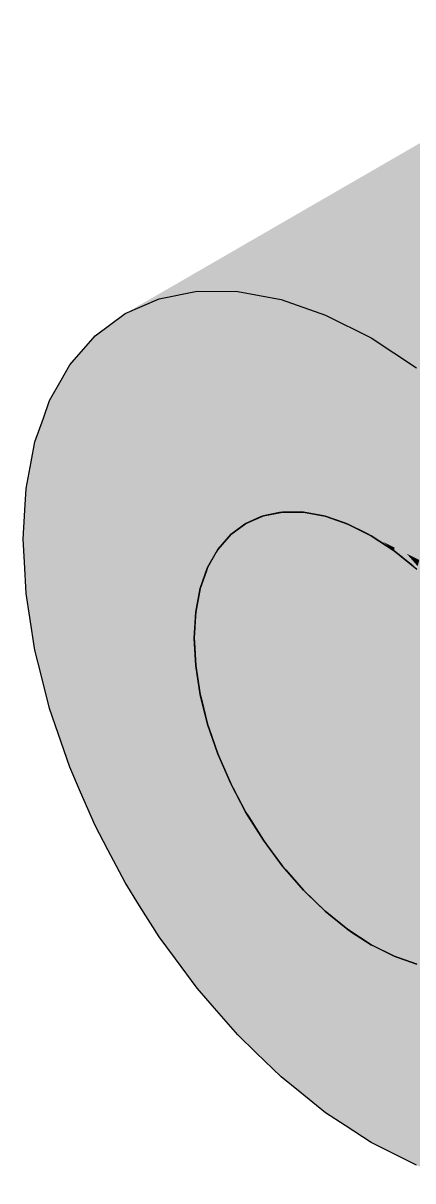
# Model space of a CAD drawing. Extents: x 0 to 297, y 0 to 210.
# Drawn here: x 197.22 to 206.73, y 121.9 to 150.1 of the extents above; entities that cross this region are included whole.
import ezdxf

# ---------------------------------------------------------------- set-up
doc = ezdxf.new("R2010")
doc.units = 0
doc.layers.add('SOMBRA', color=8, linetype='CONTINUOUS')
doc.layers.add('VISIBLE', color=7, linetype='CONTINUOUS')

msp = doc.modelspace()

# ---------------------------------------------------------------- linework, layer by layer
at = {"layer": 'SOMBRA', "color": 254}
for points in [[(212.7764, 150.1021), (211.8535, 149.9229), (200.5398, 143.3909)], [(201.4627, 143.5701), (212.7764, 150.1021), (200.5398, 143.3909)], [(213.7719, 150.0942), (212.7764, 150.1021), (201.4627, 143.5701)], [(202.4581, 143.5623), (213.7719, 150.0942), (201.4627, 143.5701)], [(214.8229, 149.8994), (213.7719, 150.0942), (202.4581, 143.5623)], [(211.8535, 149.9229), (211.019, 149.5596), (199.7053, 143.0277)], [(200.5398, 143.3909), (211.8535, 149.9229), (199.7053, 143.0277)], [(203.5092, 143.3674), (214.8229, 149.8994), (202.4581, 143.5623)], [(215.9115, 149.5209), (214.8229, 149.8994), (203.5092, 143.3674)], [(211.019, 149.5596), (210.2872, 149.0186), (198.9735, 142.4866)], [(199.7053, 143.0277), (211.019, 149.5596), (198.9735, 142.4866)], [(204.5978, 142.989), (215.9115, 149.5209), (203.5092, 143.3674)], [(217.019, 148.9653), (215.9115, 149.5209), (204.5978, 142.989)], [(210.2872, 149.0186), (209.6706, 148.309), (198.3569, 141.777)], [(198.9735, 142.4866), (210.2872, 149.0186), (198.3569, 141.777)], [(205.7053, 142.4333), (217.019, 148.9653), (204.5978, 142.989)], [(218.1266, 148.242), (217.019, 148.9653), (205.7053, 142.4333)], [(198.1474, 141.4075), (209.6706, 148.309), (204.6348, 145.153)], [(198.1474, 141.4075), (198.3569, 141.777), (209.6706, 148.309)], [(204.6348, 145.153), (209.6706, 148.309), (209.4611, 147.9395)], [(206.8129, 141.7101), (218.1266, 148.242), (205.7053, 142.4333)], [(204.6348, 145.153), (209.4611, 147.9395), (209.1797, 147.4429)], [(197.7137, 140.4811), (209.1797, 147.4429), (204.2011, 144.2266)], [(197.7137, 140.4811), (197.8659, 140.911), (209.1797, 147.4429)], [(204.6348, 145.153), (209.1797, 147.4429), (197.8659, 140.911)], [(204.2011, 144.2266), (209.1797, 147.4429), (209.0275, 147.0131)], [(204.2011, 144.2266), (209.0275, 147.0131), (208.8229, 146.4353)], [(197.4168, 139.4204), (208.8229, 146.4353), (203.9041, 143.1659)], [(197.4168, 139.4204), (197.5092, 139.9033), (208.8229, 146.4353)], [(204.2011, 144.2266), (208.8229, 146.4353), (197.5092, 139.9033)], [(203.9041, 143.1659), (208.8229, 146.4353), (208.7305, 145.9524)], [(203.9041, 143.1659), (208.7305, 145.9524), (208.6063, 145.3033)], [(203.9041, 143.1659), (208.6063, 145.3033), (197.2926, 138.7713)], [(198.1474, 141.4075), (204.6348, 145.153), (197.8659, 140.911)], [(197.7137, 140.4811), (204.2011, 144.2266), (197.5092, 139.9033)], [(197.4168, 139.4204), (203.9041, 143.1659), (197.2926, 138.7713)], [(204.1392, 128.9049), (215.3684, 135.5188), (204.0547, 128.9869)], [(204.1392, 128.9049), (215.3709, 135.5164), (215.3684, 135.5188)], [(215.3709, 135.5164), (204.1392, 128.9049), (204.5889, 128.469)], [(215.3709, 135.5164), (204.5889, 128.469), (215.9027, 135.001)], [(204.6765, 128.3983), (215.9027, 135.001), (204.5889, 128.469)], [(204.6765, 128.3983), (215.9053, 134.9988), (215.9027, 135.001)], [(215.9053, 134.9988), (204.6765, 128.3983), (205.1423, 128.0224)], [(215.9053, 134.9988), (205.1423, 128.0224), (216.456, 134.5544)], [(205.2314, 127.9642), (216.456, 134.5544), (205.1423, 128.0224)], [(205.2314, 127.9642), (216.4587, 134.5526), (216.456, 134.5544)], [(216.4587, 134.5526), (205.2314, 127.9642), (205.7053, 127.6547)], [(216.4587, 134.5526), (205.7053, 127.6547), (217.019, 134.1867)], [(205.7944, 127.61), (217.019, 134.1867), (205.7053, 127.6547)], [(205.7944, 127.61), (217.0217, 134.1854), (217.019, 134.1867)], [(217.0217, 134.1854), (205.7944, 127.61), (206.2683, 127.3723)], [(217.0217, 134.1854), (206.2683, 127.3723), (217.582, 133.9043)], [(206.3559, 127.3419), (217.582, 133.9043), (206.2683, 127.3723)], [(206.3559, 127.3419), (217.5847, 133.9033), (217.582, 133.9043)], [(217.5847, 133.9033), (206.3559, 127.3419), (206.8217, 127.1799)]]:
    msp.add_solid(points, dxfattribs=at)
at = {"layer": 'SOMBRA', "color": 253}
for points in [[(197.2617, 138.2436), (208.6063, 145.3033), (203.749, 141.9891)], [(197.2617, 138.2436), (197.2926, 138.7713), (208.6063, 145.3033)], [(203.749, 141.9891), (208.6063, 145.3033), (208.5754, 144.7756)], [(203.749, 141.9891), (208.5754, 144.7756), (208.5337, 144.0663)], [(203.749, 141.9891), (208.5337, 144.0663), (197.22, 137.5344)], [(197.251, 136.9709), (197.22, 137.5344), (208.5337, 144.0663)], [(197.251, 136.9709), (208.5337, 144.0663), (203.7384, 140.7164)], [(203.7384, 140.7164), (208.5337, 144.0663), (208.5647, 143.5029)], [(203.7384, 140.7164), (208.5647, 143.5029), (208.6063, 142.7455)], [(203.7384, 140.7164), (208.6063, 142.7455), (197.2926, 136.2135)], [(197.385, 135.624), (197.2926, 136.2135), (208.6063, 142.7455)], [(197.385, 135.624), (208.6063, 142.7455), (203.8723, 139.3694)], [(203.8723, 139.3694), (208.6063, 142.7455), (208.6987, 142.156)], [(203.8723, 139.3694), (208.6987, 142.156), (208.8229, 141.3635)], [(197.2617, 138.2436), (203.749, 141.9891), (197.22, 137.5344)], [(203.8723, 139.3694), (208.8229, 141.3635), (197.5092, 134.8315)], [(197.251, 136.9709), (203.7384, 140.7164), (197.2926, 136.2135)], [(197.385, 135.624), (203.8723, 139.3694), (197.5092, 134.8315)], [(202.3422, 131.4676), (213.597, 138.111), (202.2833, 131.5791)], [(202.3422, 131.4676), (213.5988, 138.1076), (213.597, 138.111)], [(213.5988, 138.1076), (202.3422, 131.4676), (202.6553, 130.8745)], [(213.5988, 138.1076), (202.6553, 130.8745), (213.969, 137.4064)], [(202.7224, 130.7677), (213.969, 137.4064), (202.6553, 130.8745)], [(202.7224, 130.7677), (213.9711, 137.4032), (213.969, 137.4064)], [(213.9711, 137.4032), (202.7224, 130.7677), (203.0795, 130.2)], [(213.9711, 137.4032), (203.0795, 130.2), (214.3932, 136.732)], [(203.1538, 130.0998), (214.3932, 136.732), (203.0795, 130.2)], [(203.1538, 130.0998), (214.3955, 136.7289), (214.3932, 136.732)], [(214.3955, 136.7289), (203.1538, 130.0998), (203.5486, 129.5672)], [(214.3955, 136.7289), (203.5486, 129.5672), (214.8624, 136.0991)], [(203.6287, 129.4753), (214.8624, 136.0991), (203.5486, 129.5672)], [(203.6287, 129.4753), (214.8648, 136.0964), (214.8624, 136.0991)], [(214.8648, 136.0964), (203.6287, 129.4753), (204.0547, 128.9869)], [(214.8648, 136.0964), (204.0547, 128.9869), (215.3684, 135.5188)]]:
    msp.add_solid(points, dxfattribs=at)
at = {"layer": 'SOMBRA', "color": 252}
for points in [[(214.8601, 144.7254), (203.0795, 138.1028), (214.3932, 144.6347)], [(214.8601, 144.7254), (203.4744, 138.1795), (203.0795, 138.1028)], [(203.4744, 138.1795), (214.8601, 144.7254), (214.8624, 144.7259)], [(203.4744, 138.1795), (214.8624, 144.7259), (203.5486, 138.1939)], [(215.366, 144.7219), (203.5486, 138.1939), (214.8624, 144.7259)], [(215.366, 144.7219), (203.9746, 138.1905), (203.5486, 138.1939)], [(203.9746, 138.1905), (215.366, 144.7219), (215.3684, 144.7218)], [(203.9746, 138.1905), (215.3684, 144.7218), (204.0547, 138.1899)], [(215.9001, 144.6233), (204.0547, 138.1899), (215.3684, 144.7218)], [(213.9672, 144.4488), (202.2833, 137.6431), (213.597, 144.1751)], [(213.9672, 144.4488), (202.5965, 137.8746), (202.2833, 137.6431)], [(202.5965, 137.8746), (213.9672, 144.4488), (213.969, 144.4501)], [(202.5965, 137.8746), (213.969, 144.4501), (202.6553, 137.9181)], [(214.3912, 144.6339), (202.6553, 137.9181), (213.969, 144.4501)], [(214.3912, 144.6339), (203.0124, 138.0736), (202.6553, 137.9181)], [(203.0124, 138.0736), (214.3912, 144.6339), (214.3932, 144.6347)], [(203.0124, 138.0736), (214.3932, 144.6347), (203.0795, 138.1028)], [(215.9001, 144.6233), (204.5044, 138.1065), (204.0547, 138.1899)], [(204.5044, 138.1065), (215.9001, 144.6233), (215.9027, 144.6228)], [(204.5044, 138.1065), (215.9027, 144.6228), (204.5889, 138.0908)], [(216.4534, 144.4313), (204.5889, 138.0908), (215.9027, 144.6228)], [(216.4534, 144.4313), (205.0547, 137.9289), (204.5889, 138.0908)], [(205.0547, 137.9289), (216.4534, 144.4313), (216.456, 144.4304)], [(205.0547, 137.9289), (216.456, 144.4304), (205.1423, 137.8984)], [(217.0163, 144.1493), (205.1423, 137.8984), (216.456, 144.4304)], [(213.5955, 144.1733), (201.9698, 137.2824), (213.2836, 143.8143)], [(213.5955, 144.1733), (202.2337, 137.586), (201.9698, 137.2824)], [(202.2337, 137.586), (213.5955, 144.1733), (213.597, 144.1751)], [(202.2337, 137.586), (213.597, 144.1751), (202.2833, 137.6431)], [(217.0163, 144.1493), (205.6162, 137.6607), (205.1423, 137.8984)], [(205.6162, 137.6607), (217.0163, 144.1493), (217.019, 144.148)], [(205.6162, 137.6607), (217.019, 144.148), (205.7053, 137.616)], [(217.5793, 143.7821), (205.7053, 137.616), (217.019, 144.148)], [(201.9304, 137.2127), (213.2824, 143.8122), (213.2836, 143.8143)], [(201.9304, 137.2127), (213.2836, 143.8143), (201.9698, 137.2824)], [(203.3058, 138.8198), (201.4627, 143.5701), (200.5398, 143.3909)], [(203.9659, 138.4886), (201.4627, 143.5701), (203.3058, 138.8198)], [(203.9659, 138.4886), (202.4581, 143.5623), (201.4627, 143.5701)], [(213.2824, 143.8122), (201.7203, 136.8421), (213.034, 143.3741)], [(213.2824, 143.8122), (201.9304, 137.2127), (201.7203, 136.8421)], [(204.5695, 138.1858), (202.4581, 143.5623), (203.9659, 138.4886)], [(204.5695, 138.1858), (203.5092, 143.3674), (202.4581, 143.5623)], [(217.5793, 143.7821), (206.1792, 137.3065), (205.7053, 137.616)], [(206.1792, 137.3065), (217.5793, 143.7821), (217.582, 143.7803)], [(206.1792, 137.3065), (217.582, 143.7803), (206.2683, 137.2483)], [(218.1328, 143.3359), (206.2683, 137.2483), (217.582, 143.7803)], [(202.5541, 139.1969), (200.5398, 143.3909), (199.7053, 143.0277)], [(203.3058, 138.8198), (200.5398, 143.3909), (202.5541, 139.1969)], [(213.0331, 143.3716), (201.5389, 136.3299), (212.8527, 142.8619)], [(213.0331, 143.3716), (201.6916, 136.7611), (201.5389, 136.3299)], [(201.6916, 136.7611), (213.0331, 143.3716), (213.034, 143.3741)], [(201.6916, 136.7611), (213.034, 143.3741), (201.7203, 136.8421)], [(205.1423, 137.8984), (203.5092, 143.3674), (204.5695, 138.1858)], [(205.1423, 137.8984), (204.5978, 142.989), (203.5092, 143.3674)], [(218.1328, 143.3359), (206.7341, 136.8724), (206.2683, 137.2483)], [(201.6573, 139.6468), (199.7053, 143.0277), (198.9735, 142.4866)], [(202.5541, 139.1969), (199.7053, 143.0277), (201.6573, 139.6468)], [(205.7053, 137.616), (204.5978, 142.989), (205.1423, 137.8984)], [(205.7053, 137.616), (205.7053, 142.4333), (204.5978, 142.989)], [(212.8521, 142.8591), (201.4289, 135.7545), (212.7426, 142.2865)], [(212.8521, 142.8591), (201.5215, 136.2389), (201.4289, 135.7545)], [(201.5215, 136.2389), (212.8521, 142.8591), (212.8527, 142.8619)], [(201.5215, 136.2389), (212.8527, 142.8619), (201.5389, 136.3299)], [(200.5264, 140.2141), (198.9735, 142.4866), (198.3569, 141.777)], [(201.6573, 139.6468), (198.9735, 142.4866), (200.5264, 140.2141)], [(206.2781, 137.3286), (205.7053, 142.4333), (205.7053, 137.616)], [(206.2781, 137.3286), (206.8129, 141.7101), (205.7053, 142.4333)], [(212.7424, 142.2834), (201.392, 135.1257), (212.7057, 141.6577)], [(212.7424, 142.2834), (201.423, 135.655), (201.392, 135.1257)], [(201.423, 135.655), (212.7424, 142.2834), (212.7426, 142.2865)], [(201.423, 135.655), (212.7426, 142.2865), (201.4289, 135.7545)], [(198.996, 140.9818), (198.3569, 141.777), (198.1474, 141.4075)], [(200.5264, 140.2141), (198.3569, 141.777), (198.996, 140.9818)], [(201.3978, 135.0194), (212.7057, 141.6577), (201.392, 135.1257)], [(201.3978, 135.0194), (212.7059, 141.6544), (212.7057, 141.6577)], [(212.7059, 141.6544), (201.3978, 135.0194), (201.4289, 134.4543)], [(212.7059, 141.6544), (201.4289, 134.4543), (212.7426, 140.9863)], [(206.8817, 137.0258), (206.8129, 141.7101), (206.2781, 137.3286)], [(197.6614, 134.2259), (197.5092, 134.8315), (208.8229, 141.3635)], [(197.6614, 134.2259), (208.8229, 141.3635), (204.1488, 137.9714)], [(200.052, 139.6682), (198.1474, 141.4075), (197.8659, 140.911)], [(200.052, 139.6682), (198.996, 140.9818), (198.1474, 141.4075)], [(204.1488, 137.9714), (208.8229, 141.3635), (208.9751, 140.7579)], [(198.5478, 140.1911), (197.8659, 140.911), (197.7137, 140.4811)], [(200.052, 139.6682), (197.8659, 140.911), (198.5478, 140.1911)], [(201.1636, 139.2817), (198.996, 140.9818), (200.052, 139.6682)], [(201.1636, 139.2817), (200.5264, 140.2141), (198.996, 140.9818)], [(201.4463, 134.3431), (212.7426, 140.9863), (201.4289, 134.4543)], [(201.4463, 134.3431), (212.7431, 140.9829), (212.7426, 140.9863)], [(212.7431, 140.9829), (201.4463, 134.3431), (201.5389, 133.7517)], [(212.7431, 140.9829), (201.5389, 133.7517), (212.8527, 140.2837)], [(204.1488, 137.9714), (208.9751, 140.7579), (209.1797, 139.9439)], [(199.6744, 139.0019), (197.7137, 140.4811), (197.5092, 139.9033)], [(199.6744, 139.0019), (198.5478, 140.1911), (197.7137, 140.4811)], [(200.7475, 138.803), (198.5478, 140.1911), (199.6744, 139.0019)], [(200.7475, 138.803), (200.052, 139.6682), (198.5478, 140.1911)], [(202.045, 138.9753), (200.5264, 140.2141), (201.1636, 139.2817)], [(202.045, 138.9753), (201.6573, 139.6468), (200.5264, 140.2141)], [(201.5676, 133.6376), (212.8527, 140.2837), (201.5389, 133.7517)], [(201.5676, 133.6376), (212.8535, 140.2803), (212.8527, 140.2837)], [(212.8535, 140.2803), (201.5676, 133.6376), (201.7203, 133.0301)], [(212.8535, 140.2803), (201.7203, 133.0301), (213.034, 139.5621)], [(198.2221, 139.2711), (197.5092, 139.9033), (197.4168, 139.4204)], [(199.6744, 139.0019), (197.5092, 139.9033), (198.2221, 139.2711)], [(204.1488, 137.9714), (209.1797, 139.9439), (197.8659, 133.4119)], [(198.0754, 132.8007), (197.8659, 133.4119), (209.1797, 139.9439)], [(198.0754, 132.8007), (209.1797, 139.9439), (204.5627, 136.5461)], [(204.5627, 136.5461), (209.1797, 139.9439), (209.3891, 139.3326)], [(201.5985, 138.6452), (200.052, 139.6682), (200.7475, 138.803)], [(201.5985, 138.6452), (201.1636, 139.2817), (200.052, 139.6682)], [(202.7839, 138.7184), (201.6573, 139.6468), (202.045, 138.9753)], [(202.7839, 138.7184), (202.5541, 139.1969), (201.6573, 139.6468)], [(199.3999, 138.2267), (197.4168, 139.4204), (197.2926, 138.7713)], [(199.3999, 138.2267), (198.2221, 139.2711), (197.4168, 139.4204)], [(201.7598, 132.9149), (213.034, 139.5621), (201.7203, 133.0301)], [(201.7598, 132.9149), (213.0352, 139.5586), (213.034, 139.5621)], [(213.0352, 139.5586), (201.7598, 132.9149), (201.9698, 132.3017)], [(213.0352, 139.5586), (201.9698, 132.3017), (213.2836, 138.8337)], [(204.5627, 136.5461), (209.3891, 139.3326), (209.6706, 138.511)], [(200.4163, 138.2187), (198.2221, 139.2711), (199.3999, 138.2267)], [(200.4163, 138.2187), (199.6744, 139.0019), (198.2221, 139.2711)], [(202.3119, 138.513), (201.1636, 139.2817), (201.5985, 138.6452)], [(202.3119, 138.513), (202.045, 138.9753), (201.1636, 139.2817)], [(203.4327, 138.4928), (202.5541, 139.1969), (202.7839, 138.7184)], [(203.4327, 138.4928), (203.3058, 138.8198), (202.5541, 139.1969)], [(198.0244, 138.2376), (197.2926, 138.7713), (197.2617, 138.2436)], [(199.3999, 138.2267), (197.2926, 138.7713), (198.0244, 138.2376)], [(201.2223, 138.2123), (199.6744, 139.0019), (200.4163, 138.2187)], [(201.2223, 138.2123), (200.7475, 138.803), (199.6744, 139.0019)], [(201.898, 138.2069), (200.7475, 138.803), (201.2223, 138.2123)], [(201.898, 138.2069), (201.5985, 138.6452), (200.7475, 138.803)], [(202.0195, 132.1874), (213.2836, 138.8337), (201.9698, 132.3017)], [(202.0195, 132.1874), (213.2851, 138.8302), (213.2836, 138.8337)], [(213.2851, 138.8302), (202.0195, 132.1874), (202.2833, 131.5791)], [(202.9383, 138.3968), (202.045, 138.9753), (202.3119, 138.513)], [(202.9383, 138.3968), (202.7839, 138.7184), (202.045, 138.9753)], [(213.2851, 138.8302), (202.2833, 131.5791), (213.597, 138.111)], [(204.0259, 138.2866), (203.3058, 138.8198), (203.4327, 138.4928)], [(204.0259, 138.2866), (203.9659, 138.4886), (203.3058, 138.8198)], [(204.5627, 136.5461), (209.6706, 138.511), (198.3569, 131.979)], [(198.6199, 131.3726), (198.3569, 131.979), (209.6706, 138.511)], [(198.6199, 131.3726), (209.6706, 138.511), (205.1072, 135.118)], [(202.4913, 138.2022), (201.5985, 138.6452), (201.898, 138.2069)], [(202.4913, 138.2022), (202.3119, 138.513), (201.5985, 138.6452)], [(203.0338, 138.198), (202.3119, 138.513), (202.4913, 138.2022)], [(203.0338, 138.198), (202.9383, 138.3968), (202.3119, 138.513)], [(203.5111, 138.2906), (202.7839, 138.7184), (202.9383, 138.3968)], [(203.5111, 138.2906), (203.4327, 138.4928), (202.7839, 138.7184)], [(204.0547, 138.1899), (203.4327, 138.4928), (203.5111, 138.2906)], [(204.0547, 138.1899), (204.0259, 138.2866), (203.4327, 138.4928)], [(204.5889, 138.0908), (203.9659, 138.4886), (204.0259, 138.2866)], [(204.5889, 138.0908), (204.5695, 138.1858), (203.9659, 138.4886)], [(205.1072, 135.118), (209.6706, 138.511), (209.9336, 137.9045)], [(199.2333, 137.3559), (197.2617, 138.2436), (197.22, 137.5344)], [(199.2333, 137.3559), (198.0244, 138.2376), (197.2617, 138.2436)], [(200.1756, 137.5389), (198.0244, 138.2376), (199.2333, 137.3559)], [(200.1756, 137.5389), (199.3999, 138.2267), (198.0244, 138.2376)], [(200.9228, 137.684), (199.3999, 138.2267), (200.1756, 137.5389)], [(200.9228, 137.684), (200.4163, 138.2187), (199.3999, 138.2267)], [(201.5492, 137.8056), (200.4163, 138.2187), (200.9228, 137.684)], [(201.5492, 137.8056), (201.2223, 138.2123), (200.4163, 138.2187)], [(202.0993, 137.9124), (201.2223, 138.2123), (201.5492, 137.8056)], [(202.0993, 137.9124), (201.898, 138.2069), (201.2223, 138.2123)], [(202.6022, 138.0101), (201.898, 138.2069), (202.0993, 137.9124)], [(202.6022, 138.0101), (202.4913, 138.2022), (201.898, 138.2069)], [(203.0795, 138.1028), (202.4913, 138.2022), (202.6022, 138.0101)], [(203.0795, 138.1028), (203.0338, 138.198), (202.4913, 138.2022)], [(203.5486, 138.1939), (202.9383, 138.3968), (203.0338, 138.198)], [(203.5486, 138.1939), (203.5111, 138.2906), (202.9383, 138.3968)], [(203.5486, 138.1939), (203.0338, 138.198), (203.0795, 138.1028)], [(204.0547, 138.1899), (203.5111, 138.2906), (203.5486, 138.1939)], [(204.5889, 138.0908), (204.0259, 138.2866), (204.0547, 138.1899)], [(205.1423, 137.8984), (204.5695, 138.1858), (204.5889, 138.0908)], [(197.6614, 134.2259), (204.1488, 137.9714), (197.8659, 133.4119)], [(202.2237, 137.7303), (202.0993, 137.9124), (201.5492, 137.8056)], [(202.6553, 137.9181), (202.6022, 138.0101), (202.0993, 137.9124)], [(202.6553, 137.9181), (202.0993, 137.9124), (202.2237, 137.7303)], [(202.6553, 137.9181), (202.2237, 137.7303), (202.2833, 137.6431)], [(203.0795, 138.1028), (202.6022, 138.0101), (202.6553, 137.9181)], [(205.1072, 135.118), (209.9336, 137.9045), (210.2872, 137.0893)], [(201.2716, 137.3158), (200.9228, 137.684), (200.1756, 137.5389)], [(201.7689, 137.5323), (201.5492, 137.8056), (200.9228, 137.684)], [(201.7689, 137.5323), (200.9228, 137.684), (201.2716, 137.3158)], [(202.2237, 137.7303), (201.5492, 137.8056), (201.7689, 137.5323)], [(202.2833, 137.6431), (202.2237, 137.7303), (201.7689, 137.5323)], [(202.2833, 137.6431), (201.7689, 137.5323), (201.9048, 137.3633)], [(202.2833, 137.6431), (201.9048, 137.3633), (201.9698, 137.2824)], [(206.2683, 137.2483), (205.9893, 137.4736), (205.7053, 137.616)], [(197.9581, 137.1082), (197.22, 137.5344), (197.251, 136.9709)], [(199.2333, 137.3559), (197.22, 137.5344), (197.9581, 137.1082)], [(200.0295, 136.7751), (199.2333, 137.3559), (197.9581, 137.1082)], [(200.7052, 137.0692), (200.1756, 137.5389), (199.2333, 137.3559)], [(200.7052, 137.0692), (199.2333, 137.3559), (200.0295, 136.7751)], [(201.2716, 137.3158), (200.1756, 137.5389), (200.7052, 137.0692)], [(201.9048, 137.3633), (201.7689, 137.5323), (201.2716, 137.3158)], [(201.9048, 137.3633), (201.2716, 137.3158), (201.506, 137.0684)], [(201.9698, 137.2824), (201.9048, 137.3633), (201.506, 137.0684)], [(206.2683, 137.2483), (206.2781, 137.3286), (205.9893, 137.4736)], [(206.8217, 136.8017), (206.2781, 137.3286), (206.2683, 137.2483)], [(206.8217, 136.8017), (206.5746, 137.1799), (206.2781, 137.3286)], [(199.1775, 136.4042), (197.9581, 137.1082), (197.251, 136.9709)], [(200.0295, 136.7751), (197.9581, 137.1082), (199.1775, 136.4042)], [(205.1072, 135.118), (210.2872, 137.0893), (198.9735, 130.5574)], [(199.2857, 129.9661), (198.9735, 130.5574), (210.2872, 137.0893)], [(199.2857, 129.9661), (210.2872, 137.0893), (205.773, 133.7116)], [(201.0698, 136.7459), (200.7052, 137.0692), (200.0295, 136.7751)], [(201.506, 137.0684), (201.2716, 137.3158), (200.7052, 137.0692)], [(201.506, 137.0684), (200.7052, 137.0692), (201.0698, 136.7459)], [(201.6509, 136.9154), (201.506, 137.0684), (201.0698, 136.7459)], [(201.9698, 137.2824), (201.506, 137.0684), (201.6509, 136.9154)], [(201.9698, 137.2824), (201.6509, 136.9154), (201.7203, 136.8421)], [(205.773, 133.7116), (210.2872, 137.0893), (210.5994, 136.498)], [(206.8217, 136.8017), (206.8411, 136.8743), (206.5746, 137.1799)], [(206.8411, 136.8743), (206.8817, 137.0258), (206.5746, 137.1799)], [(199.1775, 136.4042), (197.251, 136.9709), (197.2926, 136.2135)], [(200.5731, 136.3787), (200.0295, 136.7751), (199.1775, 136.4042)], [(201.0698, 136.7459), (200.0295, 136.7751), (200.5731, 136.3787)], [(201.6509, 136.9154), (201.0698, 136.7459), (201.3149, 136.5286)], [(201.7203, 136.8421), (201.6509, 136.9154), (201.3149, 136.5286)], [(201.7203, 136.8421), (201.3149, 136.5286), (201.4664, 136.3942)], [(201.7203, 136.8421), (201.4664, 136.3942), (201.5389, 136.3299)], [(198.0754, 132.8007), (204.5627, 136.5461), (198.3569, 131.979)], [(201.3149, 136.5286), (201.0698, 136.7459), (200.5731, 136.3787)], [(201.3149, 136.5286), (200.5731, 136.3787), (200.9474, 136.1057)], [(201.4664, 136.3942), (201.3149, 136.5286), (200.9474, 136.1057)], [(205.773, 133.7116), (210.5994, 136.498), (211.019, 135.7032)], [(199.1775, 136.4042), (197.2926, 136.2135), (198.0244, 135.9023)], [(198.0244, 135.9023), (197.2926, 136.2135), (197.385, 135.624)], [(199.9805, 135.9406), (199.1775, 136.4042), (198.0244, 135.9023)], [(200.5731, 136.3787), (199.1775, 136.4042), (199.9805, 135.9406)], [(200.9474, 136.1057), (200.5731, 136.3787), (199.9805, 135.9406)], [(201.4664, 136.3942), (200.9474, 136.1057), (201.1989, 135.9222)], [(201.5389, 136.3299), (201.4664, 136.3942), (201.1989, 135.9222)], [(201.5389, 136.3299), (201.1989, 135.9222), (201.3544, 135.8088)], [(201.5389, 136.3299), (201.3544, 135.8088), (201.4289, 135.7545)], [(199.9805, 135.9406), (198.0244, 135.9023), (199.2333, 135.3881)], [(200.5288, 135.624), (199.9805, 135.9406), (199.2333, 135.3881)], [(200.9474, 136.1057), (199.9805, 135.9406), (200.5288, 135.624)], [(201.1989, 135.9222), (200.9474, 136.1057), (200.5288, 135.624)], [(201.1989, 135.9222), (200.5288, 135.624), (200.9063, 135.4061)], [(201.3544, 135.8088), (201.1989, 135.9222), (200.9063, 135.4061)], [(199.2333, 135.3881), (198.0244, 135.9023), (197.385, 135.624)], [(205.773, 133.7116), (211.019, 135.7032), (199.7053, 129.1713)], [(200.0613, 128.6053), (199.7053, 129.1713), (211.019, 135.7032)], [(200.0613, 128.6053), (211.019, 135.7032), (206.5487, 132.3507)], [(201.3544, 135.8088), (200.9063, 135.4061), (201.16, 135.2596)], [(201.4289, 135.7545), (201.3544, 135.8088), (201.16, 135.2596)], [(201.4289, 135.7545), (201.16, 135.2596), (201.3169, 135.169)], [(201.4289, 135.7545), (201.3169, 135.169), (201.392, 135.1257)], [(206.5487, 132.3507), (211.019, 135.7032), (211.375, 135.1372)], [(199.2333, 135.3881), (197.385, 135.624), (197.5092, 134.8315)], [(199.2333, 135.3881), (197.5092, 134.8315), (198.2221, 134.6405)], [(200.0295, 135.0495), (199.2333, 135.3881), (198.2221, 134.6405)], [(200.5288, 135.624), (199.2333, 135.3881), (200.0295, 135.0495)], [(200.9063, 135.4061), (200.5288, 135.624), (200.0295, 135.0495)], [(200.9063, 135.4061), (200.0295, 135.0495), (200.5731, 134.8183)], [(201.16, 135.2596), (200.9063, 135.4061), (200.5731, 134.8183)], [(198.6199, 131.3726), (205.1072, 135.118), (198.9735, 130.5574)], [(201.16, 135.2596), (200.5731, 134.8183), (200.9474, 134.6591)], [(201.3169, 135.169), (201.16, 135.2596), (200.9474, 134.6591)], [(201.3169, 135.169), (200.9474, 134.6591), (201.1989, 134.5521)], [(201.392, 135.1257), (201.3169, 135.169), (201.1989, 134.5521)], [(201.392, 135.1257), (201.1989, 134.5521), (201.3544, 134.4859)], [(201.392, 135.1257), (201.3544, 134.4859), (201.4289, 134.4543)], [(206.5487, 132.3507), (211.375, 135.1372), (211.8535, 134.3764)], [(198.2221, 134.6405), (197.5092, 134.8315), (197.6614, 134.2259)], [(200.0295, 135.0495), (198.2221, 134.6405), (199.3999, 134.3249)], [(200.5731, 134.8183), (200.0295, 135.0495), (199.3999, 134.3249)], [(200.5731, 134.8183), (199.3999, 134.3249), (200.1756, 134.1171)], [(200.9474, 134.6591), (200.5731, 134.8183), (200.1756, 134.1171)], [(199.3999, 134.3249), (198.2221, 134.6405), (197.6614, 134.2259)], [(200.9474, 134.6591), (200.1756, 134.1171), (200.7052, 133.9752)], [(201.1989, 134.5521), (200.9474, 134.6591), (200.7052, 133.9752)], [(201.1989, 134.5521), (200.7052, 133.9752), (201.0698, 133.8775)], [(201.3544, 134.4859), (201.1989, 134.5521), (201.0698, 133.8775)], [(199.3999, 134.3249), (197.6614, 134.2259), (197.8659, 133.4119)], [(199.3999, 134.3249), (197.8659, 133.4119), (198.5478, 133.3444)], [(200.1756, 134.1171), (199.3999, 134.3249), (198.5478, 133.3444)], [(206.5487, 132.3507), (211.8535, 134.3764), (200.5398, 127.8444)], [(200.9335, 127.3134), (200.5398, 127.8444), (211.8535, 134.3764)], [(200.9335, 127.3134), (211.8535, 134.3764), (207.4208, 131.0588)], [(201.3544, 134.4859), (201.0698, 133.8775), (201.3149, 133.8118)], [(201.4289, 134.4543), (201.3544, 134.4859), (201.3149, 133.8118)], [(201.4289, 134.4543), (201.3149, 133.8118), (201.4664, 133.7712)], [(201.4289, 134.4543), (201.4664, 133.7712), (201.5389, 133.7517)], [(200.1756, 134.1171), (198.5478, 133.3444), (199.6744, 133.2328)], [(200.7052, 133.9752), (200.1756, 134.1171), (199.6744, 133.2328)], [(200.7052, 133.9752), (199.6744, 133.2328), (200.4163, 133.1593)], [(201.0698, 133.8775), (200.7052, 133.9752), (200.4163, 133.1593)], [(199.2857, 129.9661), (205.773, 133.7116), (199.7053, 129.1713)], [(201.0698, 133.8775), (200.4163, 133.1593), (200.9228, 133.1091)], [(201.3149, 133.8118), (201.0698, 133.8775), (200.9228, 133.1091)], [(201.3149, 133.8118), (200.9228, 133.1091), (201.2716, 133.0746)], [(201.4664, 133.7712), (201.3149, 133.8118), (201.2716, 133.0746)], [(201.4664, 133.7712), (201.2716, 133.0746), (201.506, 133.0513)], [(201.5389, 133.7517), (201.4664, 133.7712), (201.506, 133.0513)], [(201.5389, 133.7517), (201.506, 133.0513), (201.6509, 133.037)], [(201.5389, 133.7517), (201.6509, 133.037), (201.7203, 133.0301)], [(198.5478, 133.3444), (197.8659, 133.4119), (198.0754, 132.8007)], [(199.6744, 133.2328), (198.5478, 133.3444), (198.0754, 132.8007)], [(199.6744, 133.2328), (198.0754, 132.8007), (198.3569, 131.979)], [(199.6744, 133.2328), (198.3569, 131.979), (198.996, 132.0361)], [(200.4163, 133.1593), (199.6744, 133.2328), (198.996, 132.0361)], [(200.4163, 133.1593), (198.996, 132.0361), (200.052, 132.1304)], [(200.9228, 133.1091), (200.4163, 133.1593), (200.052, 132.1304)], [(200.9228, 133.1091), (200.052, 132.1304), (200.7475, 132.1926)], [(201.2716, 133.0746), (200.9228, 133.1091), (200.7475, 132.1926)], [(207.4208, 131.0588), (212.7764, 133.1316), (201.4627, 126.5996)], [(201.8873, 126.1126), (201.4627, 126.5996), (212.7764, 133.1316)], [(201.8873, 126.1126), (212.7764, 133.1316), (208.3747, 129.8581)], [(201.2716, 133.0746), (200.7475, 132.1926), (201.2223, 132.235)], [(201.506, 133.0513), (201.2716, 133.0746), (201.2223, 132.235)], [(201.506, 133.0513), (201.2223, 132.235), (201.5492, 132.2642)], [(201.6509, 133.037), (201.506, 133.0513), (201.5492, 132.2642)], [(201.6509, 133.037), (201.5492, 132.2642), (201.7689, 132.2838)], [(201.7203, 133.0301), (201.6509, 133.037), (201.7689, 132.2838)], [(201.7203, 133.0301), (201.7689, 132.2838), (201.9048, 132.2959)], [(201.7203, 133.0301), (201.9048, 132.2959), (201.9698, 132.3017)], [(200.0613, 128.6053), (206.5487, 132.3507), (200.5398, 127.8444)], [(201.5492, 132.2642), (201.1636, 131.2334), (201.5985, 131.3677)], [(201.5492, 132.2642), (201.2223, 132.235), (201.1636, 131.2334)], [(201.7689, 132.2838), (201.5492, 132.2642), (201.5985, 131.3677)], [(201.7689, 132.2838), (201.5985, 131.3677), (201.898, 131.4601)], [(201.9048, 132.2959), (201.7689, 132.2838), (201.898, 131.4601)], [(201.9048, 132.2959), (201.898, 131.4601), (202.0993, 131.5222)], [(201.9698, 132.3017), (201.9048, 132.2959), (202.0993, 131.5222)], [(201.9698, 132.3017), (202.0993, 131.5222), (202.2237, 131.5607)], [(201.9698, 132.3017), (202.2237, 131.5607), (202.2833, 131.5791)], [(198.996, 132.0361), (198.3569, 131.979), (198.6199, 131.3726)], [(200.052, 132.1304), (198.6199, 131.3726), (198.9735, 130.5574)], [(200.052, 132.1304), (198.996, 132.0361), (198.6199, 131.3726)], [(200.052, 132.1304), (198.9735, 130.5574), (199.559, 130.7381)], [(200.7475, 132.1926), (199.559, 130.7381), (200.5264, 131.0367)], [(200.7475, 132.1926), (200.052, 132.1304), (199.559, 130.7381)], [(201.2223, 132.235), (200.5264, 131.0367), (201.1636, 131.2334)], [(201.2223, 132.235), (200.7475, 132.1926), (200.5264, 131.0367)], [(208.3747, 129.8581), (213.7719, 131.99), (202.4581, 125.458)], [(202.9065, 125.0234), (202.4581, 125.458), (213.7719, 131.99)], [(202.9065, 125.0234), (213.7719, 131.99), (209.3938, 128.7688)], [(201.898, 131.4601), (201.5985, 131.3677), (201.6573, 130.2982)], [(201.898, 131.4601), (201.6573, 130.2982), (202.045, 130.5221)], [(202.0993, 131.5222), (201.898, 131.4601), (202.045, 130.5221)], [(202.0993, 131.5222), (202.045, 130.5221), (202.3119, 130.6762)], [(202.2237, 131.5607), (202.0993, 131.5222), (202.3119, 130.6762)], [(202.2833, 131.5791), (202.2237, 131.5607), (202.4913, 130.7797)], [(202.2237, 131.5607), (202.3119, 130.6762), (202.4913, 130.7797)], [(202.2833, 131.5791), (202.4913, 130.7797), (202.6022, 130.8438)], [(202.2833, 131.5791), (202.6022, 130.8438), (202.6553, 130.8745)], [(201.1636, 131.2334), (200.2272, 129.4726), (201.0894, 129.9704)], [(201.1636, 131.2334), (200.5264, 131.0367), (200.2272, 129.4726)], [(201.5985, 131.3677), (201.0894, 129.9704), (201.6573, 130.2982)], [(201.5985, 131.3677), (201.1636, 131.2334), (201.0894, 129.9704)], [(200.5264, 131.0367), (199.2857, 129.9661), (199.7053, 129.1713)], [(200.5264, 131.0367), (199.559, 130.7381), (199.2857, 129.9661)], [(200.5264, 131.0367), (199.7053, 129.1713), (200.2272, 129.4726)], [(200.9335, 127.3134), (207.4208, 131.0588), (201.4627, 126.5996)], [(202.6022, 130.8438), (202.4913, 130.7797), (202.7839, 129.9258)], [(202.6553, 130.8745), (202.6022, 130.8438), (202.9383, 130.069)], [(202.6022, 130.8438), (202.7839, 129.9258), (202.9383, 130.069)], [(202.6553, 130.8745), (202.9383, 130.069), (203.0338, 130.1576)], [(202.6553, 130.8745), (203.0338, 130.1576), (203.0795, 130.2)], [(209.3938, 128.7688), (214.8229, 130.9712), (203.5092, 124.4392)], [(203.9736, 124.0644), (203.5092, 124.4392), (214.8229, 130.9712)], [(203.9736, 124.0644), (214.8229, 130.9712), (210.4609, 127.8099)], [(199.559, 130.7381), (198.9735, 130.5574), (199.2857, 129.9661)], [(202.3119, 130.6762), (202.045, 130.5221), (202.2203, 129.4031)], [(202.3119, 130.6762), (202.2203, 129.4031), (202.5541, 129.7126)], [(202.4913, 130.7797), (202.3119, 130.6762), (202.5541, 129.7126)], [(202.4913, 130.7797), (202.5541, 129.7126), (202.7839, 129.9258)], [(201.6573, 130.2982), (201.0894, 129.9704), (200.9891, 128.2612)], [(201.6573, 130.2982), (200.9891, 128.2612), (201.7314, 128.9496)], [(202.045, 130.5221), (201.6573, 130.2982), (201.7314, 128.9496)], [(202.045, 130.5221), (201.7314, 128.9496), (202.2203, 129.4031)], [(202.9383, 130.069), (202.7839, 129.9258), (203.1171, 128.9532)], [(203.0338, 130.1576), (202.9383, 130.069), (203.3058, 129.2217)], [(202.9383, 130.069), (203.1171, 128.9532), (203.3058, 129.2217)], [(203.0795, 130.2), (203.0338, 130.1576), (203.4327, 129.4022)], [(203.0338, 130.1576), (203.3058, 129.2217), (203.4327, 129.4022)], [(203.0795, 130.2), (203.4327, 129.4022), (203.5111, 129.5138)], [(203.0795, 130.2), (203.5111, 129.5138), (203.5486, 129.5672)], [(210.4609, 127.8099), (215.9115, 130.0927), (204.5978, 123.5607)], [(205.0702, 123.2521), (204.5978, 123.5607), (215.9115, 130.0927)], [(205.0702, 123.2521), (215.9115, 130.0927), (211.5576, 126.9976)], [(201.0894, 129.9704), (200.0613, 128.6053), (200.5398, 127.8444)], [(201.0894, 129.9704), (200.2272, 129.4726), (200.0613, 128.6053)], [(201.0894, 129.9704), (200.5398, 127.8444), (200.9891, 128.2612)], [(201.8873, 126.1126), (208.3747, 129.8581), (202.4581, 125.458)], [(202.7839, 129.9258), (202.5541, 129.7126), (202.8429, 128.5632)], [(202.7839, 129.9258), (202.8429, 128.5632), (203.1171, 128.9532)], [(200.2272, 129.4726), (199.7053, 129.1713), (200.0613, 128.6053)], [(202.5541, 129.7126), (202.2203, 129.4031), (202.4414, 127.9919)], [(202.5541, 129.7126), (202.4414, 127.9919), (202.8429, 128.5632)], [(203.5111, 129.5138), (203.4327, 129.4022), (203.8688, 128.5761)], [(203.5486, 129.5672), (203.5111, 129.5138), (203.9659, 128.7906)], [(203.5111, 129.5138), (203.8688, 128.5761), (203.9659, 128.7906)], [(203.5486, 129.5672), (203.9659, 128.7906), (204.0259, 128.9234)], [(203.5486, 129.5672), (204.0259, 128.9234), (204.0547, 128.9869)], [(202.2203, 129.4031), (201.7314, 128.9496), (201.8317, 127.1246)], [(202.2203, 129.4031), (201.8317, 127.1246), (202.4414, 127.9919)], [(203.3058, 129.2217), (203.1171, 128.9532), (203.5145, 127.793)], [(203.4327, 129.4022), (203.3058, 129.2217), (203.7244, 128.2568)], [(203.3058, 129.2217), (203.5145, 127.793), (203.7244, 128.2568)], [(203.4327, 129.4022), (203.7244, 128.2568), (203.8688, 128.5761)], [(211.5576, 126.9976), (217.019, 129.3694), (205.7053, 122.8374)], [(206.1778, 122.6004), (205.7053, 122.8374), (217.019, 129.3694)], [(206.1778, 122.6004), (217.019, 129.3694), (212.6652, 126.3459)], [(201.7314, 128.9496), (200.9335, 127.3134), (201.4627, 126.5996)], [(201.7314, 128.9496), (200.9891, 128.2612), (200.9335, 127.3134)], [(201.7314, 128.9496), (201.4627, 126.5996), (201.8317, 127.1246)], [(203.1171, 128.9532), (202.8429, 128.5632), (203.2072, 127.1137)], [(203.1171, 128.9532), (203.2072, 127.1137), (203.5145, 127.793)], [(204.0259, 128.9234), (203.9659, 128.7906), (204.4632, 127.9999)], [(204.0547, 128.9869), (204.0259, 128.9234), (204.5289, 128.2449)], [(204.0259, 128.9234), (204.4632, 127.9999), (204.5289, 128.2449)], [(204.0547, 128.9869), (204.5289, 128.2449), (204.5695, 128.3965)], [(204.0547, 128.9869), (204.5695, 128.3965), (204.5889, 128.469)], [(202.9065, 125.0234), (209.3938, 128.7688), (203.5092, 124.4392)], [(203.9659, 128.7906), (203.8688, 128.5761), (204.3655, 127.6352)], [(203.9659, 128.7906), (204.3655, 127.6352), (204.4632, 127.9999)], [(202.8429, 128.5632), (202.4414, 127.9919), (202.7406, 126.0823)], [(202.8429, 128.5632), (202.7406, 126.0823), (203.2072, 127.1137)], [(203.8688, 128.5761), (203.7244, 128.2568), (204.2236, 127.1057)], [(203.8688, 128.5761), (204.2236, 127.1057), (204.3655, 127.6352)], [(204.5695, 128.3965), (204.5289, 128.2449), (205.0789, 127.503)], [(204.5889, 128.469), (204.5695, 128.3965), (205.112, 127.7743)], [(204.5695, 128.3965), (205.0789, 127.503), (205.112, 127.7743)], [(204.5889, 128.469), (205.112, 127.7743), (205.1325, 127.9421)], [(204.5889, 128.469), (205.1325, 127.9421), (205.1423, 128.0224)], [(200.9891, 128.2612), (200.5398, 127.8444), (200.9335, 127.3134)], [(203.7244, 128.2568), (203.5145, 127.793), (204.0158, 126.3299)], [(203.7244, 128.2568), (204.0158, 126.3299), (204.2236, 127.1057)], [(204.5289, 128.2449), (204.4632, 127.9999), (205.0296, 127.0993)], [(204.5289, 128.2449), (205.0296, 127.0993), (205.0789, 127.503)], [(202.4414, 127.9919), (201.8317, 127.1246), (201.8873, 126.1126)], [(202.4414, 127.9919), (201.8873, 126.1126), (202.4581, 125.458)], [(202.4414, 127.9919), (202.4581, 125.458), (202.7406, 126.0823)], [(203.5145, 127.793), (203.2072, 127.1137), (203.7002, 125.1521)], [(203.5145, 127.793), (203.7002, 125.1521), (204.0158, 126.3299)], [(203.9736, 124.0644), (210.4609, 127.8099), (204.5978, 123.5607)], [(204.4632, 127.9999), (204.3655, 127.6352), (204.9581, 126.5129)], [(204.4632, 127.9999), (204.9581, 126.5129), (205.0296, 127.0993)], [(205.112, 127.7743), (205.0789, 127.503), (205.7053, 126.658)], [(205.1325, 127.9421), (205.112, 127.7743), (205.7053, 127.0939)], [(205.112, 127.7743), (205.7053, 126.658), (205.7053, 127.0939)], [(205.1423, 128.0224), (205.1325, 127.9421), (205.7053, 127.3869)], [(205.1325, 127.9421), (205.7053, 127.0939), (205.7053, 127.3869)], [(205.1423, 128.0224), (205.7053, 127.3869), (205.7053, 127.568)], [(205.1423, 128.0224), (205.7053, 127.568), (205.7053, 127.6547)], [(204.3655, 127.6352), (204.2236, 127.1057), (204.8533, 125.6541)], [(204.3655, 127.6352), (204.8533, 125.6541), (204.9581, 126.5129)], [(205.0789, 127.503), (205.0296, 127.0993), (205.7053, 126.025)], [(205.0789, 127.503), (205.7053, 126.025), (205.7053, 126.658)], [(205.7053, 127.6547), (205.7053, 127.568), (206.2986, 127.0892)], [(205.7053, 127.6547), (206.2986, 127.0892), (206.2781, 127.2807)], [(205.7053, 127.6547), (206.2781, 127.2807), (206.2683, 127.3723)], [(205.7053, 127.568), (205.7053, 127.3869), (206.3317, 126.7797)], [(205.7053, 127.568), (206.3317, 126.7797), (206.2986, 127.0892)], [(205.7053, 127.3869), (205.7053, 127.0939), (206.381, 126.3191)], [(205.7053, 127.3869), (206.381, 126.3191), (206.3317, 126.7797)], [(206.2683, 127.3723), (206.2781, 127.2807), (206.8817, 126.8865)], [(206.2683, 127.3723), (206.8817, 126.8865), (206.8411, 127.0849)], [(206.2683, 127.3723), (206.8411, 127.0849), (206.8217, 127.1799)], [(206.2781, 127.2807), (206.2986, 127.0892), (206.9474, 126.5656)], [(206.2781, 127.2807), (206.9474, 126.5656), (206.8817, 126.8865)], [(201.8317, 127.1246), (201.4627, 126.5996), (201.8873, 126.1126)], [(203.2072, 127.1137), (202.7406, 126.0823), (202.9065, 125.0234)], [(203.2072, 127.1137), (202.9065, 125.0234), (203.5092, 124.4392)], [(203.2072, 127.1137), (203.5092, 124.4392), (203.7002, 125.1521)], [(204.2236, 127.1057), (204.0158, 126.3299), (204.6941, 124.35)], [(204.2236, 127.1057), (204.6941, 124.35), (204.8533, 125.6541)], [(205.0296, 127.0993), (204.9581, 126.5129), (205.7053, 125.0977)], [(205.0296, 127.0993), (205.7053, 125.0977), (205.7053, 126.025)], [(205.0702, 123.2521), (211.5576, 126.9976), (205.7053, 122.8374)], [(205.7053, 127.0939), (205.7053, 126.658), (206.4526, 125.6501)], [(205.7053, 127.0939), (206.4526, 125.6501), (206.381, 126.3191)], [(206.2986, 127.0892), (206.3317, 126.7797), (207.0451, 126.0882)], [(206.2986, 127.0892), (207.0451, 126.0882), (206.9474, 126.5656)], [(205.7053, 126.658), (205.7053, 126.025), (206.5574, 124.6702)], [(205.7053, 126.658), (206.5574, 124.6702), (206.4526, 125.6501)], [(206.3317, 126.7797), (206.381, 126.3191), (207.187, 125.3948)], [(206.3317, 126.7797), (207.187, 125.3948), (207.0451, 126.0882)], [(204.9581, 126.5129), (204.8533, 125.6541), (205.7053, 123.6897)], [(204.9581, 126.5129), (205.7053, 123.6897), (205.7053, 125.0977)], [(206.1778, 122.6004), (212.6652, 126.3459), (206.8129, 122.2818)], [(202.7406, 126.0823), (202.4581, 125.458), (202.9065, 125.0234)], [(204.0158, 126.3299), (203.7002, 125.1521), (203.9736, 124.0644)], [(204.0158, 126.3299), (203.9736, 124.0644), (204.5978, 123.5607)], [(204.0158, 126.3299), (204.5978, 123.5607), (204.6941, 124.35)], [(206.381, 126.3191), (206.4526, 125.6501), (207.3949, 124.379)], [(206.381, 126.3191), (207.3949, 124.379), (207.187, 125.3948)], [(205.7053, 126.025), (205.7053, 125.0977), (206.7165, 123.1824)], [(205.7053, 126.025), (206.7165, 123.1824), (206.5574, 124.6702)], [(204.8533, 125.6541), (204.6941, 124.35), (205.0702, 123.2521)], [(204.8533, 125.6541), (205.0702, 123.2521), (205.7053, 122.8374)], [(204.8533, 125.6541), (205.7053, 122.8374), (205.7053, 123.6897)], [(206.4526, 125.6501), (206.5574, 124.6702), (207.7104, 122.8368)], [(206.4526, 125.6501), (207.7104, 122.8368), (207.3949, 124.379)], [(203.7002, 125.1521), (203.5092, 124.4392), (203.9736, 124.0644)], [(205.7053, 125.0977), (205.7053, 123.6897), (206.1778, 122.6004)], [(205.7053, 125.0977), (206.1778, 122.6004), (206.8129, 122.2818)], [(205.7053, 125.0977), (206.8129, 122.2818), (206.7165, 123.1824)], [(206.5574, 124.6702), (206.7165, 123.1824), (207.2773, 122.1203)], [(206.5574, 124.6702), (207.2773, 122.1203), (207.9015, 121.9033)], [(206.5574, 124.6702), (207.9015, 121.9033), (207.7104, 122.8368)], [(204.6941, 124.35), (204.5978, 123.5607), (205.0702, 123.2521)], [(205.7053, 123.6897), (205.7053, 122.8374), (206.1778, 122.6004)], [(206.7165, 123.1824), (206.8129, 122.2818), (207.2773, 122.1203)]]:
    msp.add_solid(points, dxfattribs=at)
at = {"layer": 'VISIBLE'}
for p, q in [((200.5398, 143.3909), (201.4627, 143.5701)), ((201.4627, 143.5701), (202.4581, 143.5623)), ((202.4581, 143.5623), (203.5092, 143.3674)), ((199.7053, 143.0277), (200.5398, 143.3909)), ((203.5092, 143.3674), (204.5978, 142.989)), ((198.9735, 142.4866), (199.7053, 143.0277)), ((204.5978, 142.989), (205.7053, 142.4333)), ((198.3569, 141.777), (198.9735, 142.4866)), ((205.7053, 142.4333), (206.8129, 141.7101)), ((198.1474, 141.4075), (198.3569, 141.777)), ((197.8659, 140.911), (198.1474, 141.4075)), ((197.7137, 140.4811), (197.8659, 140.911)), ((197.5092, 139.9033), (197.7137, 140.4811)), ((197.4168, 139.4204), (197.5092, 139.9033)), ((197.2926, 138.7713), (197.4168, 139.4204)), ((197.2617, 138.2436), (197.2926, 138.7713)), ((197.22, 137.5344), (197.2617, 138.2436)), ((203.0795, 138.1028), (203.5486, 138.1939)), ((203.4744, 138.1795), (203.0795, 138.1028)), ((203.5486, 138.1939), (203.4744, 138.1795)), ((203.5486, 138.1939), (204.0547, 138.1899)), ((203.9746, 138.1905), (203.5486, 138.1939)), ((204.0547, 138.1899), (203.9746, 138.1905)), ((204.0547, 138.1899), (204.5889, 138.0908)), ((204.5044, 138.1065), (204.0547, 138.1899)), ((202.2833, 137.6431), (202.6553, 137.9181)), ((202.6553, 137.9181), (202.5965, 137.8746)), ((202.6553, 137.9181), (203.0795, 138.1028)), ((203.0124, 138.0736), (202.6553, 137.9181)), ((203.0795, 138.1028), (203.0124, 138.0736)), ((204.5889, 138.0908), (204.5044, 138.1065)), ((204.5889, 138.0908), (205.1423, 137.8984)), ((205.0547, 137.9289), (204.5889, 138.0908)), ((205.1423, 137.8984), (205.0547, 137.9289)), ((205.1423, 137.8984), (205.7053, 137.616)), ((205.6162, 137.6607), (205.1423, 137.8984)), ((201.9698, 137.2824), (202.2833, 137.6431)), ((202.2833, 137.6431), (202.2337, 137.586)), ((202.5965, 137.8746), (202.2833, 137.6431)), ((205.7053, 137.616), (205.6162, 137.6607)), ((205.7053, 137.616), (206.2683, 137.2483)), ((206.1792, 137.3065), (205.7053, 137.616)), ((197.251, 136.9709), (197.22, 137.5344)), ((202.2337, 137.586), (201.9698, 137.2824)), ((201.7203, 136.8421), (201.9698, 137.2824)), ((201.9304, 137.2127), (201.7203, 136.8421)), ((201.9698, 137.2824), (201.9304, 137.2127)), ((206.2683, 137.2483), (206.1792, 137.3065)), ((206.2683, 137.2483), (206.8217, 136.8017)), ((206.7341, 136.8724), (206.2683, 137.2483)), ((197.2926, 136.2135), (197.251, 136.9709)), ((201.5389, 136.3299), (201.7203, 136.8421)), ((201.7203, 136.8421), (201.6916, 136.7611)), ((201.6916, 136.7611), (201.5389, 136.3299)), ((197.385, 135.624), (197.2926, 136.2135)), ((201.4289, 135.7545), (201.5389, 136.3299)), ((201.5215, 136.2389), (201.4289, 135.7545)), ((201.5389, 136.3299), (201.5215, 136.2389)), ((201.392, 135.1257), (201.4289, 135.7545)), ((201.423, 135.655), (201.392, 135.1257)), ((201.4289, 135.7545), (201.423, 135.655)), ((197.5092, 134.8315), (197.385, 135.624)), ((201.4289, 134.4543), (201.392, 135.1257)), ((201.392, 135.1257), (201.3978, 135.0194)), ((197.6614, 134.2259), (197.5092, 134.8315)), ((201.3978, 135.0194), (201.4289, 134.4543)), ((201.5389, 133.7517), (201.4289, 134.4543)), ((201.4289, 134.4543), (201.4463, 134.3431)), ((201.4463, 134.3431), (201.5389, 133.7517)), ((197.8659, 133.4119), (197.6614, 134.2259)), ((201.7203, 133.0301), (201.5389, 133.7517)), ((201.5389, 133.7517), (201.5676, 133.6376)), ((198.0754, 132.8007), (197.8659, 133.4119)), ((201.5676, 133.6376), (201.7203, 133.0301)), ((201.9698, 132.3017), (201.7203, 133.0301)), ((201.7203, 133.0301), (201.7598, 132.9149)), ((201.7598, 132.9149), (201.9698, 132.3017)), ((198.3569, 131.979), (198.0754, 132.8007)), ((202.2833, 131.5791), (201.9698, 132.3017)), ((201.9698, 132.3017), (202.0195, 132.1874)), ((198.6199, 131.3726), (198.3569, 131.979)), ((202.0195, 132.1874), (202.2833, 131.5791)), ((202.6553, 130.8745), (202.2833, 131.5791)), ((202.2833, 131.5791), (202.3422, 131.4676)), ((202.3422, 131.4676), (202.6553, 130.8745)), ((198.9735, 130.5574), (198.6199, 131.3726)), ((203.0795, 130.2), (202.6553, 130.8745)), ((202.6553, 130.8745), (202.7224, 130.7677)), ((202.7224, 130.7677), (203.0795, 130.2)), ((199.2857, 129.9661), (198.9735, 130.5574)), ((203.5486, 129.5672), (203.0795, 130.2)), ((203.0795, 130.2), (203.1538, 130.0998)), ((203.1538, 130.0998), (203.5486, 129.5672)), ((199.7053, 129.1713), (199.2857, 129.9661)), ((204.0547, 128.9869), (203.5486, 129.5672)), ((203.5486, 129.5672), (203.6287, 129.4753)), ((203.6287, 129.4753), (204.0547, 128.9869)), ((200.0613, 128.6053), (199.7053, 129.1713)), ((204.5889, 128.469), (204.0547, 128.9869)), ((204.0547, 128.9869), (204.1392, 128.9049)), ((204.1392, 128.9049), (204.5889, 128.469)), ((200.5398, 127.8444), (200.0613, 128.6053)), ((205.1423, 128.0224), (204.5889, 128.469)), ((204.5889, 128.469), (204.6765, 128.3983)), ((204.6765, 128.3983), (205.1423, 128.0224)), ((200.9335, 127.3134), (200.5398, 127.8444)), ((205.7053, 127.6547), (205.1423, 128.0224)), ((205.1423, 128.0224), (205.2314, 127.9642)), ((205.2314, 127.9642), (205.7053, 127.6547)), ((206.2683, 127.3723), (205.7053, 127.6547)), ((205.7053, 127.6547), (205.7944, 127.61)), ((205.7944, 127.61), (206.2683, 127.3723)), ((201.4627, 126.5996), (200.9335, 127.3134)), ((206.8217, 127.1799), (206.2683, 127.3723)), ((206.2683, 127.3723), (206.3559, 127.3419)), ((206.3559, 127.3419), (206.8217, 127.1799)), ((201.8873, 126.1126), (201.4627, 126.5996)), ((202.4581, 125.458), (201.8873, 126.1126)), ((202.9065, 125.0234), (202.4581, 125.458)), ((203.5092, 124.4392), (202.9065, 125.0234)), ((203.9736, 124.0644), (203.5092, 124.4392)), ((204.5978, 123.5607), (203.9736, 124.0644)), ((205.0702, 123.2521), (204.5978, 123.5607)), ((205.7053, 122.8374), (205.0702, 123.2521)), ((206.1778, 122.6004), (205.7053, 122.8374)), ((206.8129, 122.2818), (206.1778, 122.6004))]:
    msp.add_line(p, q, dxfattribs=at)

doc.saveas('drawing.dxf')
